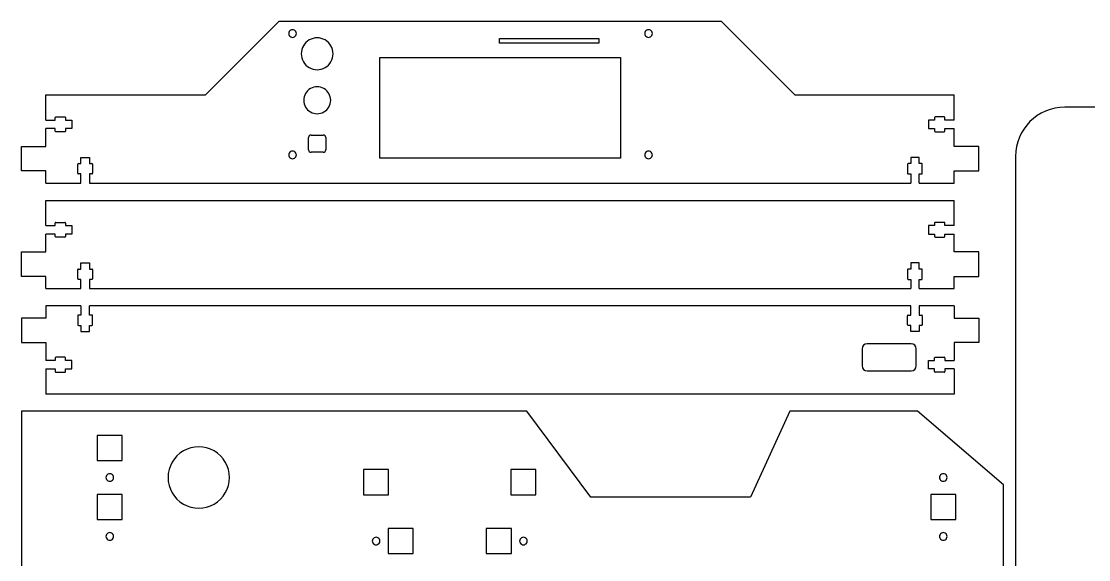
# Model space of a CAD drawing. Extents: x 10 to 670, y 9 to 609.
# Drawn here: x 10.1 to 444.8, y 389.6 to 609.1 of the extents above; entities that cross this region are included whole.
import ezdxf

# ---------------------------------------------------------------- set-up
doc = ezdxf.new("R2010")
doc.units = 0
doc.layers.add('Layer_1', color=7, linetype='CONTINUOUS')

msp = doc.modelspace()

# ---------------------------------------------------------------- linework, layer by layer
at = {"layer": 'Layer_1', "color": 1}
for p, q in [((85.071571, 579.071543), (115.071567, 609.071546)), ((115.071567, 609.071546), (295.07156, 609.071546)), ((295.07156, 609.071546), (325.071559, 579.071543)), ((122.121563, 604.088277), (122.121563, 604.088277)), ((204.87156, 600.138278), (204.87156, 602.038277)), ((204.87156, 602.038277), (245.271558, 602.038277)), ((245.271558, 600.138278), (204.87156, 600.138278)), ((245.271558, 602.038277), (245.271558, 600.138278)), ((267.121558, 604.088277), (267.121558, 604.088277)), ((137.071552, 595.838275), (137.071552, 595.838275)), ((156.071559, 553.33829), (156.071559, 594.338276)), ((156.071559, 594.338276), (254.07156, 594.338276)), ((254.07156, 594.338276), (254.07156, 553.33829)), ((20.07156, 568.821537), (20.07156, 579.071543)), ((20.07156, 579.071543), (85.071571, 579.071543)), ((325.071559, 579.071543), (390.071559, 579.071543)), ((390.071559, 568.821537), (390.071559, 579.071543)), ((136.071554, 576.888278), (136.071554, 576.888278)), ((650.071319, 574.02265), (435.07132, 574.02265)), ((23.871569, 568.821537), (23.871569, 569.821535)), ((24.121562, 570.071556), (27.821551, 570.071556)), ((28.071572, 569.821535), (28.071572, 568.821537)), ((382.071558, 569.821535), (382.071558, 568.821537)), ((386.02156, 570.071556), (382.321559, 570.071556)), ((386.271558, 568.821537), (386.271558, 569.821535)), ((20.07156, 568.821537), (23.871569, 568.821537)), ((20.07156, 558.071552), (20.07156, 565.32153)), ((23.871569, 565.32153), (20.07156, 565.32153)), ((23.871569, 564.321532), (23.871569, 565.32153)), ((28.071572, 568.821537), (30.571553, 568.821537)), ((28.071572, 565.32153), (28.071572, 564.321532)), ((30.571553, 565.32153), (28.071572, 565.32153)), ((30.571553, 568.821537), (30.571553, 565.32153)), ((382.071558, 568.821537), (379.57156, 568.821537)), ((379.57156, 568.821537), (379.57156, 565.32153)), ((379.57156, 565.32153), (382.071558, 565.32153)), ((382.071558, 565.32153), (382.071558, 564.321532)), ((390.071559, 568.821537), (386.271558, 568.821537)), ((386.271558, 564.321532), (386.271558, 565.32153)), ((386.271558, 565.32153), (390.071559, 565.32153)), ((390.071559, 558.071552), (390.071559, 565.32153)), ((27.821551, 564.07154), (24.121562, 564.07154)), ((127.071572, 556.688268), (127.071572, 561.688286)), ((128.07157, 562.688284), (133.07156, 562.688284)), ((134.071558, 561.688286), (134.071558, 556.688268)), ((382.321559, 564.07154), (386.02156, 564.07154)), ((10.071552, 548.071543), (10.071552, 558.071552)), ((10.071552, 558.071552), (20.07156, 558.071552)), ((400.071559, 558.071552), (390.071559, 558.071552)), ((400.071559, 548.071543), (400.071559, 558.071552)), ((34.321552, 553.571547), (37.82156, 553.571547)), ((34.321552, 551.071537), (34.321552, 553.571547)), ((37.82156, 553.571547), (37.82156, 551.071537)), ((122.121563, 554.58828), (122.121563, 554.58828)), ((133.07156, 555.68827), (128.07157, 555.68827)), ((254.07156, 553.33829), (156.071559, 553.33829)), ((267.121558, 554.58828), (267.121558, 554.58828)), ((375.821558, 553.571547), (372.321559, 553.571547)), ((372.321559, 553.571547), (372.321559, 551.071537)), ((375.821558, 551.071537), (375.821558, 553.571547)), ((415.07132, 554.022662), (415.07132, 359.022648)), ((20.07156, 548.071543), (10.071552, 548.071543)), ((20.07156, 543.071553), (20.07156, 548.071543)), ((33.071562, 547.121555), (33.071562, 550.821545)), ((33.321554, 551.071537), (34.321552, 551.071537)), ((37.82156, 551.071537), (38.821558, 551.071537)), ((39.07155, 550.821545), (39.07155, 547.121555)), ((371.071561, 550.821545), (371.071561, 547.121555)), ((372.321559, 551.071537), (371.321559, 551.071537)), ((376.821559, 551.071537), (375.821558, 551.071537)), ((377.07156, 547.121555), (377.07156, 550.821545)), ((390.071559, 548.071543), (400.071559, 548.071543)), ((390.071559, 543.071553), (390.071559, 548.071543)), ((34.321552, 546.871535), (33.321554, 546.871535)), ((34.321552, 543.071553), (34.321552, 546.871535)), ((37.82156, 546.871535), (37.82156, 543.071553)), ((38.821558, 546.871535), (37.82156, 546.871535)), ((371.321559, 546.871535), (372.321559, 546.871535)), ((372.321559, 546.871535), (372.321559, 543.071553)), ((375.821558, 543.071553), (375.821558, 546.871535)), ((375.821558, 546.871535), (376.821559, 546.871535)), ((20.07156, 543.071553), (34.321552, 543.071553)), ((37.82156, 543.071553), (372.321559, 543.071553)), ((375.821558, 543.071553), (390.071559, 543.071553)), ((20.07156, 525.821533), (20.07156, 536.071539)), ((20.07156, 536.071539), (390.071556, 536.071539)), ((390.071556, 525.821533), (390.071556, 536.071539)), ((23.871569, 525.821533), (23.871569, 526.821531)), ((24.121562, 527.071552), (27.821551, 527.071552)), ((28.071544, 526.821531), (28.071544, 525.821533)), ((382.071555, 526.821531), (382.071555, 525.821533)), ((386.021557, 527.071552), (382.321556, 527.071552)), ((386.271556, 525.821533), (386.271556, 526.821531)), ((20.07156, 525.821533), (23.871569, 525.821533)), ((20.07156, 515.071547), (20.07156, 522.321526)), ((23.871569, 522.321526), (20.07156, 522.321526)), ((23.871569, 521.321528), (23.871569, 522.321526)), ((28.071544, 525.821533), (30.571553, 525.821533)), ((28.071544, 522.321526), (28.071544, 521.321528)), ((30.571553, 522.321526), (28.071544, 522.321526)), ((30.571553, 525.821533), (30.571553, 522.321526)), ((382.071555, 525.821533), (379.571558, 525.821533)), ((379.571558, 525.821533), (379.571558, 522.321526)), ((379.571558, 522.321526), (382.071555, 522.321526)), ((382.071555, 522.321526), (382.071555, 521.321528)), ((390.071556, 525.821533), (386.271556, 525.821533)), ((386.271556, 521.321528), (386.271556, 522.321526)), ((386.271556, 522.321526), (390.071556, 522.321526)), ((390.071556, 515.071547), (390.071556, 522.321526)), ((27.821551, 521.071535), (24.121562, 521.071535)), ((382.321556, 521.071535), (386.021557, 521.071535)), ((10.071552, 505.071539), (10.071552, 515.071547)), ((10.071552, 515.071547), (20.07156, 515.071547)), ((400.071556, 515.071547), (390.071556, 515.071547)), ((400.071556, 505.071539), (400.071556, 515.071547)), ((34.321552, 510.571542), (37.82156, 510.571542)), ((34.321552, 508.071533), (34.321552, 510.571542)), ((37.82156, 510.571542), (37.82156, 508.071533)), ((375.821555, 510.571542), (372.321557, 510.571542)), ((372.321557, 510.571542), (372.321557, 508.071533)), ((375.821555, 508.071533), (375.821555, 510.571542)), ((20.07156, 505.071539), (10.071552, 505.071539)), ((20.07156, 500.071549), (20.07156, 505.071539)), ((33.071562, 504.121551), (33.071562, 507.821541)), ((33.321554, 508.071533), (34.321552, 508.071533)), ((37.82156, 508.071533), (38.821558, 508.071533)), ((39.07155, 507.821541), (39.07155, 504.121551)), ((371.071558, 507.821541), (371.071558, 504.121551)), ((372.321557, 508.071533), (371.321556, 508.071533)), ((376.821556, 508.071533), (375.821555, 508.071533)), ((377.071557, 504.121551), (377.071557, 507.821541)), ((390.071556, 505.071539), (400.071556, 505.071539)), ((390.071556, 500.071549), (390.071556, 505.071539)), ((20.07156, 500.071549), (34.321552, 500.071549)), ((34.321552, 503.87153), (33.321554, 503.87153)), ((34.321552, 500.071549), (34.321552, 503.87153)), ((37.82156, 503.87153), (37.82156, 500.071549)), ((38.821558, 503.87153), (37.82156, 503.87153)), ((37.82156, 500.071549), (372.321557, 500.071549)), ((371.321556, 503.87153), (372.321557, 503.87153)), ((372.321557, 503.87153), (372.321557, 500.071549)), ((375.821555, 500.071549), (375.821555, 503.87153)), ((375.821555, 503.87153), (376.821556, 503.87153)), ((375.821555, 500.071549), (390.071556, 500.071549)), ((20.07156, 493.071543), (20.07156, 488.071553)), ((34.321552, 493.071543), (20.07156, 493.071543)), ((34.321552, 493.071543), (34.321552, 489.271562)), ((37.82156, 489.271562), (37.82156, 493.071543)), ((372.321559, 493.071543), (37.82156, 493.071543)), ((372.321559, 489.271562), (372.321559, 493.071543)), ((375.821558, 493.071543), (375.821558, 489.271562)), ((390.071559, 493.071543), (375.821558, 493.071543)), ((390.071559, 493.071543), (390.071559, 488.071553)), ((10.071552, 488.071553), (10.071552, 478.071545)), ((20.07156, 488.071553), (10.071552, 488.071553)), ((33.071562, 489.021542), (33.071562, 485.321552)), ((34.321552, 489.271562), (33.321554, 489.271562)), ((38.821558, 489.271562), (37.82156, 489.271562)), ((39.07155, 485.321552), (39.07155, 489.021542)), ((371.071561, 485.321552), (371.071561, 489.021542)), ((371.321559, 489.271562), (372.321559, 489.271562)), ((375.821558, 489.271562), (376.821559, 489.271562)), ((377.07156, 489.021542), (377.07156, 485.321552)), ((390.071559, 488.071553), (400.071559, 488.071553)), ((400.071559, 488.071553), (400.071559, 478.071545)), ((33.321554, 485.071559), (34.321552, 485.071559)), ((34.321552, 485.071559), (34.321552, 482.57155)), ((37.82156, 482.57155), (37.82156, 485.071559)), ((37.82156, 485.071559), (38.821558, 485.071559)), ((372.321559, 485.071559), (371.321559, 485.071559)), ((372.321559, 482.57155), (372.321559, 485.071559)), ((375.821558, 485.071559), (375.821558, 482.57155)), ((376.821559, 485.071559), (375.821558, 485.071559)), ((34.321552, 482.57155), (37.82156, 482.57155)), ((375.821558, 482.57155), (372.321559, 482.57155)), ((10.071552, 478.071545), (20.07156, 478.071545)), ((20.07156, 478.071545), (20.07156, 470.821567)), ((352.571558, 475.571564), (352.571558, 468.57155)), ((372.57156, 477.57156), (354.57156, 477.57156)), ((374.571559, 468.57155), (374.571559, 475.571564)), ((400.071559, 478.071545), (390.071559, 478.071545)), ((390.071559, 478.071545), (390.071559, 470.821567)), ((23.871569, 470.821567), (20.07156, 470.821567)), ((23.871569, 471.821565), (23.871569, 470.821567)), ((27.821551, 472.071557), (24.121562, 472.071557)), ((28.071572, 470.821567), (28.071572, 471.821565)), ((30.571553, 470.821567), (28.071572, 470.821567)), ((30.571553, 467.32156), (30.571553, 470.821567)), ((379.57156, 470.821567), (382.071558, 470.821567)), ((379.57156, 467.32156), (379.57156, 470.821567)), ((382.071558, 470.821567), (382.071558, 471.821565)), ((382.321559, 472.071557), (386.02156, 472.071557)), ((386.271558, 471.821565), (386.271558, 470.821567)), ((386.271558, 470.821567), (390.071559, 470.821567)), ((20.07156, 467.32156), (20.07156, 457.071559)), ((20.07156, 467.32156), (23.871569, 467.32156)), ((23.871569, 467.32156), (23.871569, 466.321562)), ((24.121562, 466.071541), (27.821551, 466.071541)), ((28.071572, 466.321562), (28.071572, 467.32156)), ((28.071572, 467.32156), (30.571553, 467.32156)), ((354.57156, 466.571554), (372.57156, 466.571554)), ((382.071558, 467.32156), (379.57156, 467.32156)), ((382.071558, 466.321562), (382.071558, 467.32156)), ((386.02156, 466.071541), (382.321559, 466.071541)), ((386.271558, 467.32156), (386.271558, 466.321562)), ((390.071559, 467.32156), (386.271558, 467.32156)), ((390.071559, 467.32156), (390.071559, 457.071559)), ((390.071559, 457.071559), (20.07156, 457.071559)), ((10.07158, 450.070557), (10.07158, 30.07055)), ((215.99707, 450.070557), (10.07158, 450.070557)), ((242.071567, 415.07057), (215.99707, 450.070557)), ((323.071575, 450.070557), (307.071567, 415.07057)), ((375.071555, 450.070557), (323.071575, 450.070557)), ((410.07157, 420.07056), (375.071555, 450.070557)), ((51.171574, 440.170568), (40.971555, 440.170568)), ((40.971555, 440.170568), (40.971555, 429.970549)), ((51.171574, 429.970549), (51.171574, 440.170568)), ((40.971555, 429.970549), (51.171574, 429.970549)), ((159.671568, 426.270559), (149.471569, 426.270559)), ((149.471569, 426.270559), (149.471569, 416.070568)), ((159.671568, 416.070568), (159.671568, 426.270559)), ((219.671567, 426.270559), (209.471568, 426.270559)), ((209.471568, 426.270559), (209.471568, 416.070568)), ((219.671567, 416.070568), (219.671567, 426.270559)), ((44.521572, 423.070554), (44.521572, 423.070554)), ((69.82158, 423.070554), (69.82158, 423.070554)), ((384.071566, 423.070554), (384.071566, 423.070554)), ((410.07157, 362.070564), (410.07157, 420.07056)), ((51.171574, 416.17056), (40.971555, 416.17056)), ((40.971555, 416.17056), (40.971555, 405.970569)), ((51.171574, 405.970569), (51.171574, 416.17056)), ((149.471569, 416.070568), (159.671568, 416.070568)), ((209.471568, 416.070568), (219.671567, 416.070568)), ((307.071567, 415.07057), (242.071567, 415.07057)), ((390.721568, 416.17056), (380.521577, 416.17056)), ((380.521577, 416.17056), (380.521577, 405.970569)), ((390.721568, 405.970569), (390.721568, 416.17056)), ((40.971555, 405.970569), (51.171574, 405.970569)), ((380.521577, 405.970569), (390.721568, 405.970569)), ((169.671568, 402.270551), (159.471569, 402.270551)), ((159.471569, 402.270551), (159.471569, 392.07056)), ((169.671568, 392.07056), (169.671568, 402.270551)), ((209.671567, 402.270551), (199.471568, 402.270551)), ((199.471568, 402.270551), (199.471568, 392.07056)), ((209.671567, 392.07056), (209.671567, 402.270551)), ((44.521572, 399.070574), (44.521572, 399.070574)), ((153.021569, 397.17057), (153.021569, 397.17057)), ((213.021568, 397.17057), (213.021568, 397.17057)), ((384.071566, 399.070574), (384.071566, 399.070574)), ((159.471569, 392.07056), (169.671568, 392.07056)), ((199.471568, 392.07056), (209.671567, 392.07056))]:
    msp.add_line(p, q, dxfattribs=at)
for points in [[(119.796553, 605.430622), (119.316979, 605.15374), (119.02155, 604.642041), (119.02155, 604.088277)], [(121.34656, 605.430622), (120.866986, 605.707505), (120.276127, 605.707505), (119.796553, 605.430622)], [(122.121563, 604.088277), (122.121563, 604.642041), (121.826133, 605.15374), (121.34656, 605.430622)], [(264.796288, 605.431396), (264.31658, 605.154307), (264.021224, 604.642262), (264.021559, 604.088277)], [(266.346828, 605.431396), (265.86712, 605.708485), (265.275997, 605.708485), (264.796288, 605.431396)], [(267.121558, 604.088277), (267.121892, 604.642262), (266.826537, 605.154307), (266.346828, 605.431396)], [(119.02155, 604.088277), (119.02155, 603.534513), (119.316979, 603.022814), (119.796553, 602.745932)], [(119.796553, 602.745932), (120.276127, 602.46905), (120.866986, 602.46905), (121.34656, 602.745932)], [(121.34656, 602.745932), (121.826133, 603.022814), (122.121563, 603.534513), (122.121563, 604.088277)], [(127.32155, 601.467441), (125.310443, 600.306328), (124.071549, 598.160502), (124.071549, 595.838275)], [(133.821551, 601.467441), (131.810444, 602.628555), (129.332657, 602.628555), (127.32155, 601.467441)], [(137.071552, 595.838275), (137.071552, 598.160502), (135.832658, 600.306328), (133.821551, 601.467441)], [(264.021559, 604.088277), (264.021224, 603.534293), (264.31658, 603.022247), (264.796288, 602.745158)], [(264.796288, 602.745158), (265.275997, 602.46807), (265.86712, 602.46807), (266.346828, 602.745158)], [(266.346828, 602.745158), (266.826537, 603.022247), (267.121892, 603.534293), (267.121558, 604.088277)], [(124.071549, 595.838275), (124.071549, 593.516049), (125.310443, 591.370223), (127.32155, 590.209109)], [(133.821551, 590.209109), (135.832658, 591.370223), (137.071552, 593.516049), (137.071552, 595.838275)], [(127.32155, 590.209109), (129.332657, 589.047996), (131.810444, 589.047996), (133.821551, 590.209109)], [(133.321552, 581.65142), (131.619845, 582.633901), (129.523256, 582.633901), (127.821549, 581.65142)], [(127.821549, 581.65142), (126.119842, 580.66894), (125.071547, 578.85324), (125.071547, 576.888278)], [(136.071554, 576.888278), (136.071554, 578.85324), (135.023259, 580.66894), (133.321552, 581.65142)], [(125.071547, 576.888278), (125.071547, 574.923316), (126.119842, 573.107617), (127.821549, 572.125136)], [(133.321552, 572.125136), (135.023259, 573.107617), (136.071554, 574.923316), (136.071554, 576.888278)], [(435.07132, 574.02265), (424.025629, 574.02265), (415.071327, 565.068352), (415.07132, 554.022662)], [(23.944782, 569.998323), (23.897899, 569.951434), (23.871564, 569.887842), (23.871569, 569.821535)], [(24.121562, 570.071556), (24.055255, 570.071554), (23.991666, 570.045211), (23.944782, 569.998323)], [(27.998349, 569.998333), (27.95146, 570.045222), (27.887863, 570.071561), (27.821551, 570.071556)], [(28.071572, 569.821535), (28.071577, 569.887846), (28.045238, 569.951443), (27.998349, 569.998333)], [(127.821549, 572.125136), (129.523256, 571.142655), (131.619845, 571.142655), (133.321552, 572.125136)], [(382.144775, 569.998326), (382.09789, 569.951437), (382.071553, 569.887843), (382.071558, 569.821535)], [(382.321559, 570.071556), (382.255251, 570.071556), (382.191659, 570.045214), (382.144775, 569.998326)], [(386.198343, 569.998325), (386.151459, 570.045213), (386.087868, 570.071555), (386.02156, 570.071556)], [(386.271558, 569.821535), (386.271564, 569.887843), (386.245227, 569.951436), (386.198343, 569.998325)], [(23.871569, 564.321532), (23.871573, 564.183467), (23.983496, 564.071544), (24.121562, 564.07154)], [(27.821551, 564.07154), (27.887858, 564.071534), (27.95145, 564.09787), (27.998339, 564.144753)], [(27.998339, 564.144753), (28.045227, 564.191636), (28.07157, 564.255226), (28.071572, 564.321532)], [(128.07157, 562.688284), (127.519286, 562.688283), (127.071573, 562.240569), (127.071572, 561.688286)], [(134.071558, 561.688286), (134.071556, 562.240569), (133.623843, 562.688283), (133.07156, 562.688284)], [(382.071558, 564.321532), (382.071562, 564.183463), (382.183491, 564.071539), (382.321559, 564.07154)], [(386.02156, 564.07154), (386.159628, 564.071541), (386.271554, 564.183465), (386.271558, 564.321532)], [(127.071572, 556.688268), (127.071573, 556.135984), (127.519286, 555.688271), (128.07157, 555.68827)], [(133.07156, 555.68827), (133.623843, 555.688271), (134.071556, 556.135984), (134.071558, 556.688268)], [(119.796553, 555.930626), (119.316979, 555.653743), (119.02155, 555.142044), (119.02155, 554.58828)], [(119.02155, 554.58828), (119.02155, 554.034516), (119.316979, 553.522817), (119.796553, 553.245935)], [(121.34656, 555.930626), (120.866986, 556.207508), (120.276127, 556.207508), (119.796553, 555.930626)], [(119.796553, 553.245935), (120.276127, 552.969053), (120.866986, 552.969053), (121.34656, 553.245935)], [(122.121563, 554.58828), (122.121563, 555.142044), (121.826133, 555.653743), (121.34656, 555.930626)], [(121.34656, 553.245935), (121.826133, 553.522817), (122.121563, 554.034516), (122.121563, 554.58828)], [(264.796288, 555.931399), (264.31658, 555.65431), (264.021224, 555.142265), (264.021559, 554.58828)], [(264.021559, 554.58828), (264.021224, 554.034296), (264.31658, 553.52225), (264.796288, 553.245161)], [(266.346828, 555.931399), (265.86712, 556.208488), (265.275997, 556.208488), (264.796288, 555.931399)], [(264.796288, 553.245161), (265.275997, 552.968073), (265.86712, 552.968073), (266.346828, 553.245161)], [(267.121558, 554.58828), (267.121892, 555.142265), (266.826537, 555.65431), (266.346828, 555.931399)], [(266.346828, 553.245161), (266.826537, 553.52225), (267.121892, 554.034296), (267.121558, 554.58828)], [(33.321554, 551.071537), (33.183489, 551.071533), (33.071566, 550.95961), (33.071562, 550.821545)], [(39.07155, 550.821545), (39.071546, 550.95961), (38.959623, 551.071533), (38.821558, 551.071537)], [(371.321559, 551.071537), (371.183491, 551.071536), (371.071565, 550.959612), (371.071561, 550.821545)], [(377.07156, 550.821545), (377.071556, 550.959614), (376.959627, 551.071538), (376.821559, 551.071537)], [(33.071562, 547.121555), (33.071557, 547.055249), (33.097892, 546.991656), (33.144775, 546.944768)], [(33.144775, 546.944768), (33.191658, 546.897879), (33.255248, 546.871537), (33.321554, 546.871535)], [(38.821558, 546.871535), (38.887864, 546.871537), (38.951454, 546.897879), (38.998337, 546.944768)], [(38.998337, 546.944768), (39.04522, 546.991656), (39.071555, 547.055249), (39.07155, 547.121555)], [(371.071561, 547.121555), (371.071555, 547.055248), (371.097892, 546.991654), (371.144776, 546.944766)], [(371.144776, 546.944766), (371.19166, 546.897877), (371.255251, 546.871535), (371.321559, 546.871535)], [(376.821559, 546.871535), (376.887867, 546.871534), (376.951459, 546.897876), (376.998343, 546.944765)], [(376.998343, 546.944765), (377.045228, 546.991653), (377.071565, 547.055247), (377.07156, 547.121555)], [(23.944782, 526.998318), (23.897899, 526.95143), (23.871564, 526.887837), (23.871569, 526.821531)], [(24.121562, 527.071552), (24.055255, 527.07155), (23.991666, 527.045207), (23.944782, 526.998318)], [(27.99833, 526.998318), (27.951447, 527.045207), (27.887858, 527.07155), (27.821551, 527.071552)], [(28.071544, 526.821531), (28.071549, 526.887837), (28.045213, 526.95143), (27.99833, 526.998318)], [(382.144772, 526.998321), (382.097887, 526.951433), (382.07155, 526.887839), (382.071555, 526.821531)], [(382.321556, 527.071552), (382.255248, 527.071552), (382.191657, 527.04521), (382.144772, 526.998321)], [(386.19834, 526.99832), (386.151456, 527.045209), (386.087865, 527.071551), (386.021557, 527.071552)], [(386.271556, 526.821531), (386.271561, 526.887838), (386.245224, 526.951432), (386.19834, 526.99832)], [(23.871569, 521.321528), (23.871573, 521.183462), (23.983496, 521.07154), (24.121562, 521.071535)], [(27.821551, 521.071535), (27.959617, 521.07154), (28.07154, 521.183462), (28.071544, 521.321528)], [(382.071555, 521.321528), (382.07156, 521.183459), (382.183488, 521.071535), (382.321556, 521.071535)], [(386.021557, 521.071535), (386.159625, 521.071536), (386.271551, 521.18346), (386.271556, 521.321528)], [(33.321554, 508.071533), (33.183489, 508.071529), (33.071566, 507.959606), (33.071562, 507.821541)], [(39.07155, 507.821541), (39.071546, 507.959606), (38.959623, 508.071529), (38.821558, 508.071533)], [(371.321556, 508.071533), (371.183488, 508.071532), (371.071562, 507.959608), (371.071558, 507.821541)], [(377.071557, 507.821541), (377.071553, 507.959609), (376.959625, 508.071534), (376.821556, 508.071533)], [(33.071562, 504.121551), (33.071557, 504.055244), (33.097892, 503.991652), (33.144775, 503.944763)], [(33.144775, 503.944763), (33.191658, 503.897875), (33.255248, 503.871532), (33.321554, 503.87153)], [(38.821558, 503.87153), (38.887864, 503.871532), (38.951454, 503.897875), (38.998337, 503.944763)], [(38.998337, 503.944763), (39.04522, 503.991652), (39.071555, 504.055244), (39.07155, 504.121551)], [(371.071558, 504.121551), (371.071552, 504.055243), (371.097889, 503.99165), (371.144773, 503.944762)], [(371.144773, 503.944762), (371.191657, 503.897873), (371.255248, 503.871531), (371.321556, 503.87153)], [(376.821556, 503.87153), (376.887864, 503.87153), (376.951456, 503.897872), (376.998341, 503.944761)], [(376.998341, 503.944761), (377.045226, 503.991649), (377.071562, 504.055243), (377.071557, 504.121551)], [(33.144775, 489.198329), (33.097892, 489.151441), (33.071557, 489.087848), (33.071562, 489.021542)], [(33.321554, 489.271562), (33.255248, 489.27156), (33.191658, 489.245217), (33.144775, 489.198329)], [(38.998337, 489.198329), (38.951454, 489.245217), (38.887864, 489.27156), (38.821558, 489.271562)], [(39.07155, 489.021542), (39.071555, 489.087848), (39.04522, 489.151441), (38.998337, 489.198329)], [(371.144776, 489.198331), (371.097892, 489.151442), (371.071555, 489.087849), (371.071561, 489.021542)], [(371.321559, 489.271562), (371.255251, 489.271562), (371.19166, 489.245219), (371.144776, 489.198331)], [(376.998343, 489.198332), (376.951459, 489.24522), (376.887867, 489.271562), (376.821559, 489.271562)], [(377.07156, 489.021542), (377.071565, 489.087849), (377.045228, 489.151443), (376.998343, 489.198332)], [(33.071562, 485.321552), (33.071566, 485.183487), (33.183489, 485.071564), (33.321554, 485.071559)], [(38.821558, 485.071559), (38.959623, 485.071564), (39.071546, 485.183487), (39.07155, 485.321552)], [(371.071561, 485.321552), (371.071565, 485.183484), (371.183491, 485.07156), (371.321559, 485.071559)], [(376.821559, 485.071559), (376.959627, 485.071559), (377.071556, 485.183483), (377.07156, 485.321552)], [(354.57156, 477.57156), (353.466991, 477.571561), (352.57156, 476.676133), (352.571558, 475.571564)], [(374.571559, 475.571564), (374.571557, 476.676132), (373.676128, 477.57156), (372.57156, 477.57156)], [(24.121562, 472.071557), (23.983496, 472.071553), (23.871573, 471.95963), (23.871569, 471.821565)], [(27.998339, 471.998344), (27.95145, 472.045227), (27.887858, 472.071563), (27.821551, 472.071557)], [(28.071572, 471.821565), (28.07157, 471.887871), (28.045227, 471.951461), (27.998339, 471.998344)], [(382.321559, 472.071557), (382.183491, 472.071558), (382.071562, 471.959633), (382.071558, 471.821565)], [(386.271558, 471.821565), (386.271554, 471.959632), (386.159628, 472.071556), (386.02156, 472.071557)], [(23.871569, 466.321562), (23.871564, 466.255255), (23.897899, 466.191663), (23.944782, 466.144774)], [(23.944782, 466.144774), (23.991666, 466.097886), (24.055255, 466.071543), (24.121562, 466.071541)], [(27.821551, 466.071541), (27.887863, 466.071535), (27.95146, 466.097875), (27.998349, 466.144764)], [(27.998349, 466.144764), (28.045238, 466.191653), (28.071577, 466.25525), (28.071572, 466.321562)], [(352.571558, 468.57155), (352.57156, 467.466981), (353.466991, 466.571553), (354.57156, 466.571554)], [(372.57156, 466.571554), (373.676128, 466.571555), (374.571557, 467.466983), (374.571559, 468.57155)], [(382.071558, 466.321562), (382.071553, 466.255254), (382.09789, 466.19166), (382.144775, 466.144771)], [(382.144775, 466.144771), (382.191659, 466.097883), (382.255251, 466.071541), (382.321559, 466.071541)], [(386.02156, 466.071541), (386.087868, 466.071541), (386.151459, 466.097884), (386.198343, 466.144772)], [(386.198343, 466.144772), (386.245227, 466.191661), (386.271564, 466.255254), (386.271558, 466.321562)], [(88.576357, 433.909694), (84.706411, 436.146292), (79.936728, 436.146292), (76.066781, 433.909694)], [(76.066781, 433.909694), (72.196835, 431.673097), (69.815649, 427.540322), (69.82158, 423.070554)], [(94.821558, 423.070554), (94.82749, 427.540322), (92.446304, 431.673097), (88.576357, 433.909694)], [(45.295188, 424.416868), (44.814917, 424.138926), (44.519864, 423.62545), (44.521572, 423.070554)], [(44.521572, 423.070554), (44.519864, 422.515659), (44.814917, 422.002183), (45.295188, 421.724241)], [(46.847941, 424.416868), (46.36767, 424.694809), (45.775459, 424.694809), (45.295188, 424.416868)], [(45.295188, 421.724241), (45.775459, 421.4463), (46.36767, 421.4463), (46.847941, 421.724241)], [(47.621557, 423.070554), (47.623264, 423.62545), (47.328211, 424.138926), (46.847941, 424.416868)], [(46.847941, 421.724241), (47.328211, 422.002183), (47.623264, 422.515659), (47.621557, 423.070554)], [(69.82158, 423.070554), (69.815649, 418.600787), (72.196835, 414.468012), (76.066781, 412.231414)], [(88.576357, 412.231414), (92.446304, 414.468012), (94.82749, 418.600787), (94.821558, 423.070554)], [(384.846569, 424.4129), (384.366995, 424.136018), (384.071566, 423.624319), (384.071566, 423.070554)], [(384.071566, 423.070554), (384.071566, 422.51679), (384.366995, 422.005091), (384.846569, 421.728209)], [(386.396576, 424.4129), (385.917002, 424.689782), (385.326143, 424.689782), (384.846569, 424.4129)], [(384.846569, 421.728209), (385.326143, 421.451327), (385.917002, 421.451327), (386.396576, 421.728209)], [(387.171579, 423.070554), (387.171579, 423.624319), (386.876149, 424.136018), (386.396576, 424.4129)], [(386.396576, 421.728209), (386.876149, 422.005091), (387.171579, 422.51679), (387.171579, 423.070554)], [(76.066781, 412.231414), (79.936728, 409.994817), (84.706411, 409.994817), (88.576357, 412.231414)], [(45.295188, 400.416887), (44.814917, 400.138946), (44.519864, 399.625469), (44.521572, 399.070574)], [(46.847941, 400.416887), (46.36767, 400.694829), (45.775459, 400.694829), (45.295188, 400.416887)], [(47.621557, 399.070574), (47.623264, 399.625469), (47.328211, 400.138946), (46.847941, 400.416887)], [(384.846569, 400.412919), (384.366995, 400.136037), (384.071566, 399.624338), (384.071566, 399.070574)], [(386.396576, 400.412919), (385.917002, 400.689802), (385.326143, 400.689802), (384.846569, 400.412919)], [(387.171579, 399.070574), (387.171579, 399.624338), (386.876149, 400.136037), (386.396576, 400.412919)], [(44.521572, 399.070574), (44.519864, 398.515679), (44.814917, 398.002203), (45.295188, 397.724261)], [(45.295188, 397.724261), (45.775459, 397.446319), (46.36767, 397.446319), (46.847941, 397.724261)], [(46.847941, 397.724261), (47.328211, 398.002203), (47.623264, 398.515679), (47.621557, 399.070574)], [(153.796299, 398.513688), (153.31659, 398.2366), (153.021235, 397.724554), (153.021569, 397.17057)], [(153.021569, 397.17057), (153.021235, 396.616585), (153.31659, 396.104539), (153.796299, 395.827451)], [(155.346839, 398.513688), (154.86713, 398.790777), (154.276008, 398.790777), (153.796299, 398.513688)], [(153.796299, 395.827451), (154.276008, 395.550362), (154.86713, 395.550362), (155.346839, 395.827451)], [(156.121568, 397.17057), (156.121903, 397.724554), (155.826548, 398.2366), (155.346839, 398.513688)], [(155.346839, 395.827451), (155.826548, 396.104539), (156.121903, 396.616585), (156.121568, 397.17057)], [(213.796297, 398.513688), (213.316588, 398.2366), (213.021233, 397.724554), (213.021568, 397.17057)], [(213.021568, 397.17057), (213.021233, 396.616585), (213.316588, 396.104539), (213.796297, 395.827451)], [(215.346837, 398.513688), (214.867128, 398.790777), (214.276006, 398.790777), (213.796297, 398.513688)], [(213.796297, 395.827451), (214.276006, 395.550362), (214.867128, 395.550362), (215.346837, 395.827451)], [(216.121567, 397.17057), (216.121901, 397.724554), (215.826546, 398.2366), (215.346837, 398.513688)], [(215.346837, 395.827451), (215.826546, 396.104539), (216.121901, 396.616585), (216.121567, 397.17057)], [(384.071566, 399.070574), (384.071566, 398.51681), (384.366995, 398.005111), (384.846569, 397.728229)], [(384.846569, 397.728229), (385.326143, 397.451347), (385.917002, 397.451347), (386.396576, 397.728229)], [(386.396576, 397.728229), (386.876149, 398.005111), (387.171579, 398.51681), (387.171579, 399.070574)]]:
    msp.add_open_spline(points, degree=3, dxfattribs=at)

doc.saveas('drawing.dxf')
